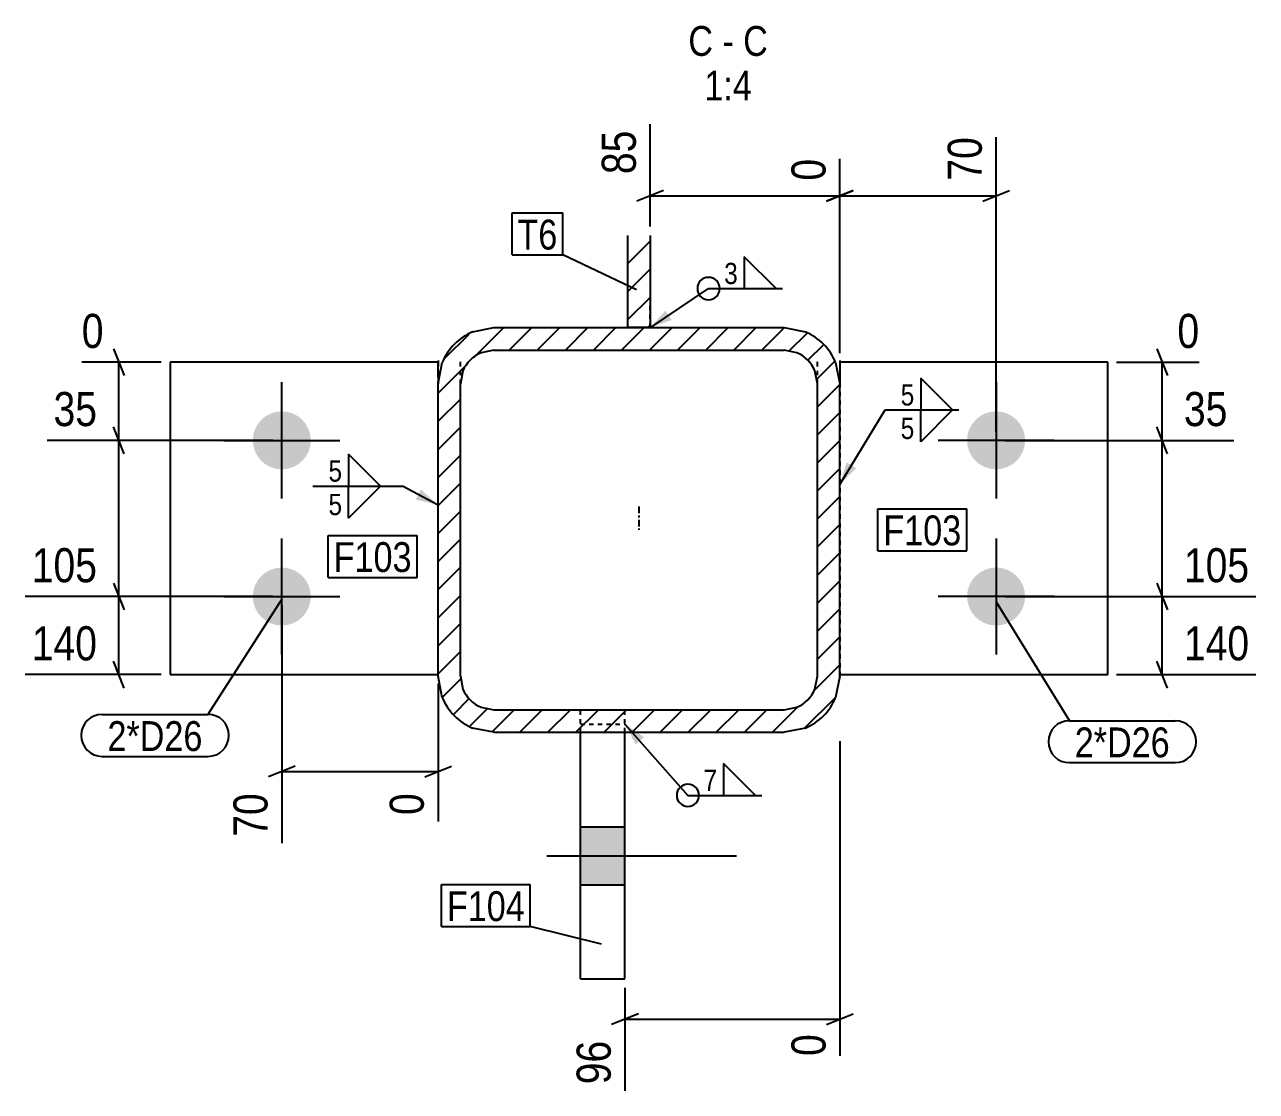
# Model space of a CAD drawing. Header units: millimetres. Extents: x 14 to 51700, y 9 to 1239.
# Drawn here: x 39846 to 40397, y 9 to 487 of the extents above; entities that cross this region are included whole.
import ezdxf

# ---------------------------------------------------------------- set-up
doc = ezdxf.new("R2010")
doc.units = ezdxf.units.MM
doc.linetypes.add('DXK_LINE_DOT2', pattern=[3.9198, 1.9599, -1.9599])
doc.linetypes.add('DXK_LINE_DOT3', pattern=[5.9187, 2.979, -0.9799, 0.9799, -0.9799])
for name, color, linetype in [('MÅLSÆTNING', 7, 'Continuous'), ('STÅL', 7, 'Continuous'), ('TEKST', 7, 'Continuous')]:
    doc.layers.add(name, color=color, linetype=linetype)
doc.styles.add('Arial Narrow', font='ARIALN.TTF', dxfattribs={"height": 0.2})

msp = doc.modelspace()

# ---------------------------------------------------------------- hatches: boundary and pattern name
at = {"layer": 'STÅL', "linetype": 'Continuous'}
h = msp.add_hatch(dxfattribs=at)
h.set_pattern_fill('', scale=2.8, style=0, pattern_type=0)
h.set_pattern_definition([(45, (40115.799, 392.876), (-6.2862, 6.2862), [])])
h.paths.add_polyline_path([(40125.8, 392.88), (40115.8, 392.88), (40115.8, 351.58), (40125.8, 351.58)])
h = msp.add_hatch(dxfattribs=at)
h.set_pattern_fill('', scale=2.8, style=0, pattern_type=0)
h.set_pattern_definition([(45, (40032.702, 185.776), (-6.28618, 6.28618), [])])
h.paths.add_polyline_path([(40030.8, 195.42), (40032.7, 185.78), (40038.12, 177.6), (40046.23, 172.14), (40055.8, 170.23), (40185.8, 170.23), (40195.37, 172.14), (40203.48, 177.6), (40208.9, 185.78), (40210.8, 195.42), (40210.8, 326.39), (40208.9, 336.03), (40203.48, 344.2), (40195.37, 349.66), (40185.8, 351.58), (40055.8, 351.58), (40046.23, 349.66), (40038.12, 344.2), (40032.7, 336.03), (40030.8, 326.39)])
h.paths.add_polyline_path([(40041.94, 332.17), (40045.19, 337.08), (40050.06, 340.35), (40055.8, 341.5), (40185.8, 341.5), (40191.54, 340.35), (40196.41, 337.08), (40199.66, 332.17), (40200.8, 326.39), (40200.8, 195.42), (40199.66, 189.63), (40196.41, 184.73), (40191.54, 181.45), (40185.8, 180.3), (40055.8, 180.3), (40050.06, 181.45), (40045.19, 184.73), (40041.94, 189.63), (40040.8, 195.42), (40040.8, 326.39)])
for points in [[(39960.8, 314.07, -1), (39960.8, 288.07, -1)], [(40280.8, 288.07, -1), (40280.8, 314.07, -1)], [(39960.8, 244.07, -1), (39960.8, 218.07, -1)], [(40280.8, 218.07, -1), (40280.8, 244.07, -1)], [(40114.55, 101.89), (40114.55, 127.89), (40094.55, 127.89), (40094.55, 101.89)]]:
    msp.add_hatch(color=96, dxfattribs=at).paths.add_polyline_path(points)
at = {"layer": 'TEKST', "linetype": 'Continuous'}
for points in [[(40135.5, 355.04), (40125.8, 351.56), (40132.71, 359.2)], [(40218.13, 288.58), (40210.8, 281.34), (40213.86, 291.18)], [(40023.13, 278.98), (40030.8, 272.09), (40020.79, 274.56)], [(40119.29, 164.77), (40114.55, 173.92), (40123.04, 168.07)]]:
    msp.add_hatch(color=3, dxfattribs=at).paths.add_polyline_path(points)

# ---------------------------------------------------------------- linework, layer by layer
at = {"layer": 'MÅLSÆTNING', "color": 7, "linetype": 'Continuous'}
for p, q in [((40125.8, 396.88), (40125.8, 442.81)), ((40280.8, 305.07), (40280.8, 436.98)), ((40210.8, 340.07), (40210.8, 427.23)), ((40210.8, 340.07), (40210.8, 427.23)), ((40131.8, 413.08), (40119.8, 408.28)), ((40125.8, 410.68), (40210.8, 410.68)), ((40204.8, 408.28), (40216.8, 413.08)), ((40210.8, 410.68), (40280.8, 410.68)), ((40274.8, 408.28), (40286.8, 413.08)), ((39885.34, 342.07), (39890.14, 330.07)), ((40352.85, 342.07), (40357.65, 330.07)), ((39906.8, 336.07), (39871.19, 336.07)), ((39887.74, 301.07), (39887.74, 336.07)), ((40334.8, 336.07), (40371.8, 336.07)), ((40355.25, 301.07), (40355.25, 336.07)), ((39890.14, 295.07), (39885.34, 307.07)), ((39890.14, 295.07), (39885.34, 307.07)), ((40357.65, 295.07), (40352.85, 307.07)), ((40357.65, 295.07), (40352.85, 307.07)), ((39956.8, 301.07), (39855.61, 301.07)), ((39956.8, 301.07), (39855.61, 301.07)), ((39887.74, 231.07), (39887.74, 301.07)), ((40284.8, 301.07), (40387.38, 301.07)), ((40284.8, 301.07), (40387.38, 301.07)), ((40355.25, 231.07), (40355.25, 301.07)), ((39885.34, 237.07), (39890.14, 225.07)), ((39885.34, 237.07), (39890.14, 225.07)), ((40352.85, 237.07), (40357.65, 225.07)), ((40352.85, 237.07), (40357.65, 225.07)), ((39956.8, 231.07), (39845.86, 231.07)), ((39956.8, 231.07), (39845.86, 231.07)), ((39887.74, 196.07), (39887.74, 231.07)), ((39960.8, 227.07), (39960.8, 120.51)), ((40284.8, 231.07), (40397.13, 231.07)), ((40284.8, 231.07), (40397.13, 231.07)), ((40355.25, 196.07), (40355.25, 231.07)), ((39890.14, 190.07), (39885.34, 202.07)), ((40357.65, 190.07), (40352.85, 202.07)), ((39906.8, 196.07), (39845.86, 196.07)), ((40334.8, 196.07), (40397.13, 196.07)), ((40030.8, 192.07), (40030.8, 130.26)), ((40210.8, 166.23), (40210.8, 25.18)), ((39966.8, 155.04), (39954.8, 150.24)), ((40024.8, 150.24), (40036.8, 155.04)), ((39960.8, 152.64), (40030.8, 152.64)), ((40114.55, 55.77), (40114.55, 9.6)), ((40120.55, 44.13), (40108.55, 39.33)), ((40114.55, 41.73), (40210.8, 41.73)), ((40204.8, 39.33), (40216.8, 44.13))]:
    msp.add_line(p, q, dxfattribs=at)
at = {"layer": 'STÅL', "color": 2, "linetype": 'Continuous'}
for p, q in [((40115.8, 351.58), (40115.8, 392.88)), ((40125.8, 392.88), (40125.8, 351.58)), ((40046.23, 349.66), (40055.8, 351.58)), ((40055.8, 351.58), (40185.8, 351.58)), ((40125.8, 351.58), (40115.8, 351.58)), ((40185.8, 351.58), (40195.37, 349.66)), ((40030.8, 336.86), (40030.8, 336.07)), ((40055.8, 341.5), (40050.06, 340.35)), ((40055.8, 341.5), (40185.8, 341.5)), ((40191.54, 340.35), (40185.8, 341.5)), ((40210.8, 336.86), (40210.8, 336.07)), ((40030.8, 336.07), (39910.8, 336.07)), ((39910.8, 336.07), (39910.8, 196.07)), ((40030.8, 330.64), (40030.8, 336.07)), ((40030.8, 326.39), (40032.7, 336.03)), ((40041.94, 332.17), (40040.8, 326.39)), ((40200.8, 326.39), (40199.66, 332.17)), ((40208.9, 336.03), (40210.8, 326.39)), ((40210.8, 336.07), (40210.8, 330.64)), ((40330.8, 336.07), (40210.8, 336.07)), ((40330.8, 196.07), (40330.8, 336.07)), ((40030.8, 330.64), (40030.8, 326.39)), ((40030.8, 195.42), (40030.8, 326.39)), ((40040.8, 195.42), (40040.8, 326.39)), ((40200.8, 195.42), (40200.8, 326.39)), ((40210.8, 330.64), (40210.8, 326.39)), ((40210.8, 195.42), (40210.8, 326.39)), ((39910.8, 196.07), (40030.8, 196.07)), ((40032.7, 185.78), (40030.8, 195.42)), ((40040.8, 195.42), (40041.94, 189.63)), ((40199.66, 189.63), (40200.8, 195.42)), ((40210.8, 195.42), (40208.9, 185.78)), ((40210.8, 196.07), (40330.8, 196.07)), ((40050.06, 181.45), (40055.8, 180.3)), ((40055.8, 180.3), (40185.8, 180.3)), ((40185.8, 180.3), (40191.54, 181.45)), ((40055.8, 170.23), (40046.23, 172.14)), ((40195.37, 172.14), (40185.8, 170.23)), ((40055.8, 170.23), (40185.8, 170.23)), ((40094.55, 59.77), (40094.55, 170.23)), ((40114.55, 59.77), (40114.55, 170.23)), ((40094.55, 59.77), (40114.55, 59.77))]:
    msp.add_line(p, q, dxfattribs=at)
at = {"layer": 'STÅL', "color": 7, "linetype": 'DXK_LINE_DOT2'}
for p, q in [((40115.8, 351.58), (40115.8, 362.05)), ((40125.8, 351.58), (40125.8, 362.05)), ((40040.8, 326.39), (40040.8, 336.86)), ((40200.8, 326.39), (40200.8, 336.86)), ((40030.8, 336.07), (40030.8, 330.64)), ((40210.8, 336.07), (40210.8, 330.64)), ((40030.8, 196.07), (40030.8, 330.64)), ((40210.8, 330.64), (40210.8, 196.07)), ((40040.8, 195.42), (40040.8, 205.88)), ((40200.8, 195.42), (40200.8, 205.88)), ((40030.8, 195.42), (40030.8, 196.07)), ((40210.8, 195.42), (40210.8, 196.07)), ((40094.55, 170.23), (40094.55, 180.69)), ((40114.55, 170.23), (40114.55, 180.69)), ((40094.55, 173.92), (40114.55, 173.92))]:
    msp.add_line(p, q, dxfattribs=at)
at = {"layer": 'STÅL', "color": 96, "linetype": 'Continuous'}
for p, q in [((39960.8, 275.07), (39960.8, 327.07)), ((40280.8, 327.07), (40280.8, 275.07)), ((39934.8, 301.07), (39986.8, 301.07)), ((40306.8, 301.07), (40254.8, 301.07)), ((39960.8, 205.07), (39960.8, 257.07)), ((40280.8, 257.07), (40280.8, 205.07)), ((39934.8, 231.07), (39986.8, 231.07)), ((40306.8, 231.07), (40254.8, 231.07)), ((40094.55, 127.89), (40114.55, 127.89)), ((40079.55, 114.89), (40164.55, 114.89)), ((40094.55, 101.89), (40114.55, 101.89))]:
    msp.add_line(p, q, dxfattribs=at)
at = {"layer": 'STÅL', "color": 7, "linetype": 'DXK_LINE_DOT3'}
msp.add_line((40120.8, 271.37), (40120.8, 260.9), dxfattribs=at)
at = {"layer": 'STÅL', "color": 2, "linetype": 'Continuous'}
for centre, radius, start, end in [((40055.92, 326.51), 25.09, 112.7149, 157.7138), ((40185.68, 326.51), 25.09, 22.2862, 67.2851), ((40055.87, 326.46), 15.06, 112.7149, 157.7138), ((40185.73, 326.46), 15.06, 22.2862, 67.2851), ((40055.87, 195.34), 15.06, 202.2862, 247.2851), ((40185.73, 195.34), 15.06, 292.7149, 337.7138), ((40055.92, 195.29), 25.09, 202.2862, 247.2851), ((40185.68, 195.29), 25.09, 292.7149, 337.7138)]:
    msp.add_arc(centre, radius, start, end, dxfattribs=at)
at = {"layer": 'TEKST', "color": 3, "linetype": 'Continuous'}
for p, q in [((40125.8, 351.56), (40151.98, 369.1)), ((40210.8, 281.34), (40231.07, 314.68)), ((40030.8, 272.09), (40014.82, 280.56)), ((40114.55, 173.92), (40142.74, 141.98))]:
    msp.add_line(p, q, dxfattribs=at)
for centre in [(40151.98, 369.1), (40142.74, 141.98)]:
    msp.add_arc(centre, 5, 90, 270, dxfattribs=at)

# ---------------------------------------------------------------- wipeouts: each hides what was drawn before it
at = {"color": 0, "linetype": 'Continuous'}
for points, layer in [([(40122.6, 443.09), (40100.2, 443.09), (40100.2, 417.19), (40122.6, 417.19)], 'MÅLSÆTNING'), ([(39881.23, 304.27), (39881.23, 326.67), (39855.33, 326.67), (39855.33, 304.27)], 'MÅLSÆTNING'), ([(40387.67, 304.27), (40387.67, 326.67), (40361.77, 326.67), (40361.77, 304.27)], 'MÅLSÆTNING'), ([(39881.23, 234.27), (39881.23, 256.67), (39845.58, 256.67), (39845.58, 234.27)], 'MÅLSÆTNING'), ([(40397.42, 234.27), (40397.42, 256.67), (40361.77, 256.67), (40361.77, 234.27)], 'MÅLSÆTNING'), ([(39881.23, 199.27), (39881.23, 221.67), (39845.58, 221.67), (39845.58, 199.27)], 'MÅLSÆTNING'), ([(40397.42, 199.27), (40397.42, 221.67), (40361.77, 221.67), (40361.77, 199.27)], 'MÅLSÆTNING'), ([(39957.6, 146.12), (39935.2, 146.12), (39935.2, 120.22), (39957.6, 120.22)], 'MÅLSÆTNING'), ([(40027.6, 146.12), (40005.2, 146.12), (40005.2, 129.97), (40027.6, 129.97)], 'MÅLSÆTNING'), ([(40111.35, 35.21), (40088.95, 35.21), (40088.95, 9.31), (40111.35, 9.31)], 'MÅLSÆTNING'), ([(40154, 473.38), (40154, 487.38), (40142.93, 487.38), (40142.93, 473.38)], 'TEKST'), ([(40163.3, 473.38), (40163.3, 487.38), (40158.2, 487.38), (40158.2, 473.38)], 'TEKST'), ([(40178.58, 473.38), (40178.58, 487.38), (40167.5, 487.38), (40167.5, 473.38)], 'TEKST'), ([(40171.42, 453.38), (40171.42, 467.38), (40150.09, 467.38), (40150.09, 453.38)], 'TEKST')]:
    msp.add_wipeout(points, dxfattribs=at).dxf.layer = layer
at = {"color": 0}
for points in [[(40084.25, 386.59), (40084.25, 400.59), (40066.35, 400.59), (40066.35, 386.59)], [(40165.87, 370.3), (40165.87, 381.9), (40158.18, 381.9), (40158.18, 370.3)], [(40244.97, 315.88), (40244.97, 327.48), (40237.27, 327.48), (40237.27, 315.88)], [(39988.62, 281.76), (39988.62, 293.36), (39980.92, 293.36), (39980.92, 281.76)], [(40265.24, 254.03), (40265.24, 268.03), (40230.29, 268.03), (40230.29, 254.03)], [(40018.99, 242.07), (40018.99, 256.07), (39984.03, 256.07), (39984.03, 242.07)], [(39925.32, 161.86), (39925.32, 175.86), (39882.69, 175.86), (39882.69, 161.86)], [(40358.68, 159.03), (40358.68, 173.03), (40316.05, 173.03), (40316.05, 159.03)], [(40156.63, 143.18), (40156.63, 154.78), (40148.94, 154.78), (40148.94, 143.18)], [(40069.71, 85.63), (40069.71, 99.63), (40034.75, 99.63), (40034.75, 85.63)]]:
    msp.add_wipeout(points, dxfattribs=at).dxf.layer = 'TEKST'

# ---------------------------------------------------------------- next in the draw order: linework, layer by layer
at = {"layer": 'TEKST', "color": 3, "linetype": 'Continuous'}
for p, q in [((40182.21, 369.1), (40167.93, 383.38)), ((40167.93, 383.38), (40167.93, 369.1)), ((40151.98, 369.1), (40185.07, 369.1)), ((40167.93, 369.1), (40182.21, 369.1)), ((40261.31, 314.68), (40247.02, 328.96)), ((40247.02, 328.96), (40247.02, 314.68)), ((40247.02, 314.68), (40261.31, 314.68)), ((40004.96, 280.56), (39990.67, 294.84)), ((39990.67, 294.84), (39990.67, 280.56)), ((39990.67, 280.56), (40004.96, 280.56)), ((40172.98, 141.98), (40158.69, 156.27)), ((40158.69, 156.27), (40158.69, 141.98)), ((40142.74, 141.98), (40175.83, 141.98)), ((40158.69, 141.98), (40172.98, 141.98))]:
    msp.add_line(p, q, dxfattribs=at)
for centre in [(40151.98, 369.1), (40142.74, 141.98)]:
    msp.add_arc(centre, 5, 270, 90, dxfattribs=at)

# ---------------------------------------------------------------- next in the draw order: texts
at = {"layer": 'MÅLSÆTNING', "color": 3, "linetype": 'Continuous', "style": 'Arial Narrow'}
for s, height, p in [('85', 15.271, (40119.4, 420.39)), ('70', 15.271, (39954.4, 123.42)), ('0', 15.27, (40024.4, 133.17)), ('96', 15.271, (40108.15, 12.51))]:
    msp.add_text(s, height=height, rotation=90.0002, dxfattribs=at).set_placement(p)
for s, p in [('35', (39858.53, 307.47)), ('35', (40364.97, 307.47)), ('105', (39848.78, 237.47)), ('105', (40364.97, 237.47)), ('140', (39848.78, 202.47)), ('140', (40364.97, 202.47))]:
    msp.add_text(s, height=15.271, dxfattribs=at).set_placement(p)
at = {"layer": 'TEKST', "color": 3, "linetype": 'Continuous', "style": 'Arial Narrow'}
for s, height, p in [('C', 13.36, (40142.93, 473.38)), ('C', 13.36, (40167.5, 473.38)), ('-', 13.36, (40158.2, 473.38)), ('1:4', 13.362, (40150.09, 453.38))]:
    msp.add_text(s, height=height, dxfattribs=at).set_placement(p)
at = {"layer": 'TEKST', "color": 3, "style": 'Arial Narrow'}
for s, p in [('3', (40158.98, 371.1)), ('5', (40238.07, 316.68)), ('5', (39981.72, 282.56)), ('7', (40149.74, 143.98))]:
    msp.add_text(s, height=9.54, dxfattribs=at).set_placement(p)

# ---------------------------------------------------------------- next in the draw order: wipeouts: each hides what was drawn before it
at = {"color": 0, "linetype": 'Continuous'}
for points in [[(40277.6, 440.18), (40255.2, 440.18), (40255.2, 414.28), (40277.6, 414.28)], [(40207.6, 430.43), (40185.2, 430.43), (40185.2, 414.28), (40207.6, 414.28)], [(39884.14, 339.27), (39884.14, 361.67), (39867.99, 361.67), (39867.99, 339.27)], [(40375, 339.27), (40375, 361.67), (40358.85, 361.67), (40358.85, 339.27)], [(40207.6, 38.13), (40185.2, 38.13), (40185.2, 21.98), (40207.6, 21.98)]]:
    msp.add_wipeout(points, dxfattribs=at).dxf.layer = 'MÅLSÆTNING'
at = {"color": 0}
for points in [[(40084.25, 386.59), (40084.25, 400.59), (40066.35, 400.59), (40066.35, 386.59)], [(40265.24, 254.03), (40265.24, 268.03), (40230.29, 268.03), (40230.29, 254.03)], [(40018.99, 242.07), (40018.99, 256.07), (39984.03, 256.07), (39984.03, 242.07)], [(39925.32, 161.86), (39925.32, 175.86), (39882.69, 175.86), (39882.69, 161.86)], [(40358.68, 159.03), (40358.68, 173.03), (40316.05, 173.03), (40316.05, 159.03)], [(40069.71, 85.63), (40069.71, 99.63), (40034.75, 99.63), (40034.75, 85.63)]]:
    msp.add_wipeout(points, dxfattribs=at).dxf.layer = 'TEKST'

# ---------------------------------------------------------------- next in the draw order: linework, layer by layer
at = {"layer": 'MÅLSÆTNING', "color": 7, "linetype": 'Continuous'}
msp.add_line((40216.8, 413.08), (40204.8, 408.28), dxfattribs=at)
at = {"layer": 'TEKST', "color": 7, "linetype": 'Continuous'}
for p, q in [((40063.95, 402.99), (40086.65, 402.99)), ((40063.95, 384.19), (40063.95, 402.99)), ((40086.65, 384.19), (40086.65, 402.99)), ((40063.95, 384.19), (40086.65, 384.19)), ((40119.77, 368.45), (40086.65, 384.19)), ((40227.89, 270.43), (40267.64, 270.43)), ((40227.89, 251.63), (40227.89, 270.43)), ((40267.64, 251.63), (40267.64, 270.43)), ((39981.63, 258.47), (40021.39, 258.47)), ((39981.63, 239.67), (39981.63, 258.47)), ((40021.39, 239.67), (40021.39, 258.47)), ((40227.89, 251.63), (40267.64, 251.63)), ((39981.63, 239.67), (40021.39, 239.67)), ((39960.8, 229.97), (39927.72, 178.26)), ((40280.8, 228.68), (40313.65, 175.43)), ((39880.29, 178.26), (39927.72, 178.26)), ((40313.65, 175.43), (40361.08, 175.43)), ((39880.29, 159.46), (39927.72, 159.46)), ((40313.65, 156.63), (40361.08, 156.63)), ((40032.35, 102.03), (40072.11, 102.03)), ((40032.35, 83.23), (40032.35, 102.03)), ((40072.11, 83.23), (40072.11, 102.03)), ((40032.35, 83.23), (40072.11, 83.23)), ((40104.06, 75.23), (40072.11, 83.23))]:
    msp.add_line(p, q, dxfattribs=at)
for centre, start, end in [((39880.29, 168.86), 90, 270), ((39927.72, 168.86), 270, 90), ((40313.65, 166.03), 90, 270), ((40361.08, 166.03), 270, 90)]:
    msp.add_arc(centre, 9.4, start, end, dxfattribs=at)

# ---------------------------------------------------------------- next in the draw order: texts
at = {"layer": 'MÅLSÆTNING', "color": 3, "linetype": 'Continuous', "style": 'Arial Narrow'}
for s, height, p in [('70', 15.271, (40274.4, 417.48)), ('0', 15.27, (40204.4, 417.48)), ('0', 15.27, (40204.4, 25.18))]:
    msp.add_text(s, height=height, rotation=90.0002, dxfattribs=at).set_placement(p)
for p in [(39871.19, 342.47), (40362.05, 342.47)]:
    msp.add_text('0', height=15.27, dxfattribs=at).set_placement(p)
at = {"layer": 'TEKST', "color": 3, "style": 'Arial Narrow'}
for s, p in [('T6', (40066.35, 386.59)), ('F103', (40230.29, 254.03)), ('F103', (39984.03, 242.07)), ('2*D26', (39882.69, 161.86)), ('2*D26', (40316.05, 159.03)), ('F104', (40034.75, 85.63))]:
    msp.add_text(s, height=13.362, dxfattribs=at).set_placement(p)

# ---------------------------------------------------------------- next in the draw order: wipeouts: each hides what was drawn before it
at = {"color": 0, "linetype": 'Continuous'}
for points in [[(40244.97, 300.88), (40244.97, 312.48), (40237.27, 312.48), (40237.27, 300.88)], [(39988.62, 266.76), (39988.62, 278.36), (39980.92, 278.36), (39980.92, 266.76)]]:
    msp.add_wipeout(points, dxfattribs=at).dxf.layer = 'TEKST'

# ---------------------------------------------------------------- next in the draw order: linework, layer by layer
at = {"layer": 'TEKST', "color": 3, "linetype": 'Continuous'}
for p, q in [((40231.07, 314.68), (40264.17, 314.68)), ((40247.02, 314.68), (40261.31, 314.68)), ((40261.31, 314.68), (40247.02, 300.39)), ((40247.02, 300.39), (40247.02, 314.68)), ((39974.72, 280.56), (40014.82, 280.56)), ((39990.67, 280.56), (40004.96, 280.56)), ((40004.96, 280.56), (39990.67, 266.27)), ((39990.67, 266.27), (39990.67, 280.56))]:
    msp.add_line(p, q, dxfattribs=at)

# ---------------------------------------------------------------- next in the draw order: texts
at = {"layer": 'TEKST', "color": 3, "linetype": 'Continuous', "style": 'Arial Narrow'}
for p in [(40238.07, 301.68), (39981.72, 267.56)]:
    msp.add_text('5', height=9.54, dxfattribs=at).set_placement(p)

doc.saveas('drawing.dxf')
